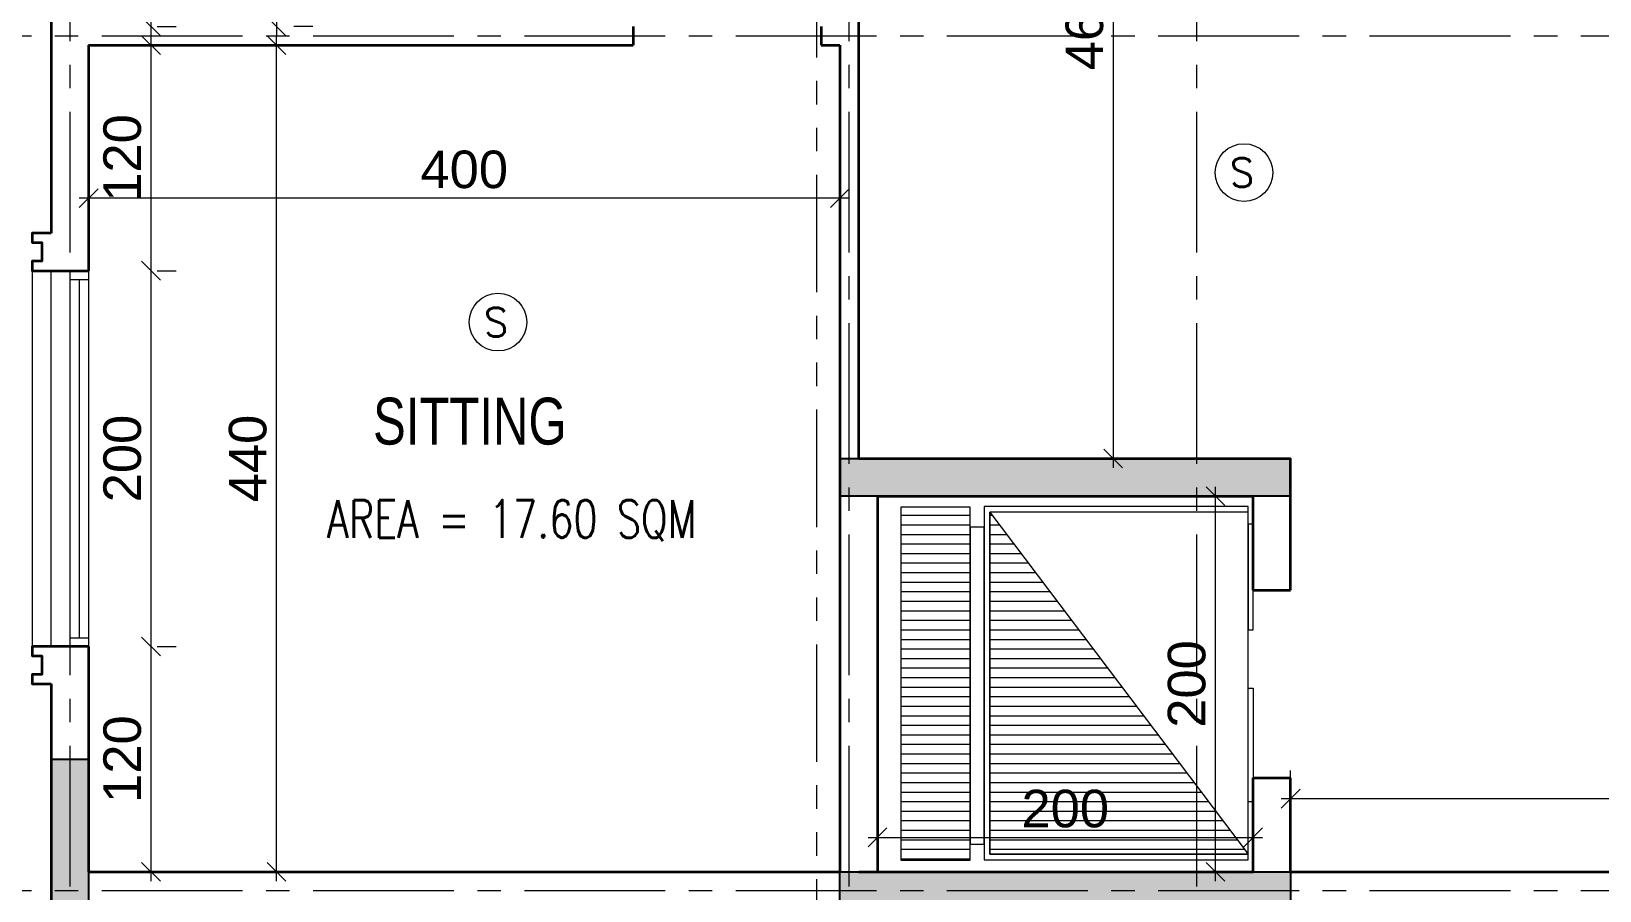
# Model space of a CAD drawing. Header units: millimetres. Extents: x -11627 to -10952, y 10244 to 10588.
# Drawn here: x -11252.57 to -11244.22, y 10461.13 to 10465.7 of the extents above; entities that cross this region are included whole.
import ezdxf

# ---------------------------------------------------------------- set-up
doc = ezdxf.new("R2010")
doc.units = ezdxf.units.MM
doc.header["$PDMODE"] = 35
for name, pattern in [('DOT', [0.25, 0, -0.25]), ('GROUND FLOOR XREF - option 3$0$FATHER FR$0$CENTER2', [1.125, 0.75, -0.125, 0.125, -0.125]), ('PHANTOM2', [1.25, 0.625, -0.125, 0.125, -0.125, 0.125, -0.125])]:
    doc.linetypes.add(name, pattern=pattern)
doc.layers.get('0').update_dxf_attribs({"lineweight": 5})
doc.layers.get('DEFPOINTS').update_dxf_attribs({"lineweight": 5})
for name, color, linetype, lineweight in [('A-AXIS LINE', 8, 'GROUND FLOOR XREF - option 3$0$FATHER FR$0$CENTER2', 0), ('A-GEN DIMS INTERNAL', 86, 'Continuous', 5), ('A-TEXT', 3, 'Continuous', 13), ('DIM IN', 191, 'Continuous', 5), ('DOORS', 30, 'Continuous', 9), ('FIRE', 2, 'Continuous', 5), ('HATCH', 8, 'Continuous', 0), ('S-COL HATCH', 5, 'Continuous', 15), ('SECTION', 3, 'PHANTOM2', 5), ('text1', 32, 'Continuous', 9), ('WALLS', 4, 'Continuous', 35), ('Window', 57, 'Continuous', 13)]:
    doc.layers.add(name, color=color, linetype=linetype, lineweight=lineweight)
for name, color, linetype in [('A-SECTION LINE', 230, 'GROUND FLOOR XREF - option 3$0$FATHER FR$0$CENTER2'), ('CivilDefense', 2, 'Continuous'), ('col1', 6, 'Continuous')]:
    doc.layers.add(name, color=color, linetype=linetype)
doc.styles.add('GROUND FLOOR XREF - option 3$0$STYLE1', font='arial.ttf', dxfattribs={"height": 0.2})
doc.styles.add('ROMANS', font='romans.shx', dxfattribs={"width": 0.85})
doc.styles.add('SIMPLEX', font='romans.shx', dxfattribs={"width": 0.75})
doc.dimstyles.new('DIM 100', dxfattribs={"dimtxt": 0.2, "dimasz": 0.1, "dimexe": 0.15, "dimexo": 0.2, "dimgap": 0.05, "dimtad": 1, "dimdec": 0, "dimlfac": 100, "dimzin": 1, "dimdsep": 46, "dimtxsty": 'GROUND FLOOR XREF - option 3$0$STYLE1', "dimblk": 'OBLIQUE', "dimcen": 0.02, "dimdle": 0.05, "dimclrd": 256, "dimclre": 6, "dimclrt": 3, "dimadec": 1, "dimazin": 0, "dimtfac": 0.9, "dimtdec": 0, "dimtix": 1, "dimtofl": 0, "dimtmove": 2, "dimatfit": 3, "dimldrblk": 'ARCHTICK', "dimfxl": 1, "dimtolj": 1, "dimtzin": 12, "dimlwd": -1, "dimlwe": -1, "dimarcsym": 0})
pattern_1 = [(180, (69.33791, -1e-11), (-3e-18, -0.0508), [])]

# ---------------------------------------------------------------- blocks, each defined once
blk = doc.blocks.new('_Oblique')
at = {"color": 0, "linetype": 'ByBlock', "lineweight": -2}
blk.add_line((-0.5, -0.5), (0.5, 0.5), dxfattribs=at)
blk = doc.blocks.new('*D1121')
at = {"layer": 'A-GEN DIMS INTERNAL', "color": 6, "linetype": 'DOT', "transparency": 16777216}
for p, q in [((-11252.2682, 10464.9468), (-11252.2682, 10464.6615)), ((-11248.2682, 10464.9468), (-11248.2682, 10464.6615))]:
    blk.add_line(p, q, dxfattribs=at)
at = {"layer": 'A-GEN DIMS INTERNAL', "transparency": 16777216}
blk.add_line((-11248.2182, 10464.8115), (-11252.3182, 10464.8115), dxfattribs=at)
at = {"layer": 'DEFPOINTS', "color": 0, "transparency": 16777216}
for p in [(-11252.2682, 10465.1468), (-11248.2682, 10465.1468), (-11252.2682, 10464.8115)]:
    blk.add_point(p, dxfattribs=at)
at = {"layer": 'A-GEN DIMS INTERNAL', "transparency": 16777216, "xscale": 0.1, "yscale": 0.1, "zscale": 0.1, "rotation": 180}
blk.add_blockref('_Oblique', (-11252.2682, 10464.8115), dxfattribs=at)
at = {"layer": 'A-GEN DIMS INTERNAL', "transparency": 16777216, "xscale": 0.1, "yscale": 0.1, "zscale": 0.1}
blk.add_blockref('_Oblique', (-11248.2682, 10464.8115), dxfattribs=at)
at = {"layer": 'A-GEN DIMS INTERNAL', "color": 3, "transparency": 16777216, "insert": (-11250.2682, 10464.9636), "char_height": 0.2, "attachment_point": 5, "style": 'GROUND FLOOR XREF - option 3$0$STYLE1'}
blk.add_mtext('\\A1;400', dxfattribs=at)
blk = doc.blocks.new('_ArchTick')
at = {"color": 0, "linetype": 'ByBlock', "const_width": 0.15}
blk.add_lwpolyline([(-0.5, -0.5), (0.5, 0.5)], dxfattribs=at)
blk = doc.blocks.new('*D1122')
at = {"layer": 'A-GEN DIMS INTERNAL', "transparency": 16777216}
blk.add_line((-11251.2682, 10467.5756), (-11251.2682, 10465.6756), dxfattribs=at)
at = {"layer": 'A-GEN DIMS INTERNAL', "color": 6, "linetype": 'DOT', "transparency": 16777216}
for p, q in [((-11251.0752, 10467.5256), (-11251.4182, 10467.5256)), ((-11251.0752, 10465.7256), (-11251.4182, 10465.7256))]:
    blk.add_line(p, q, dxfattribs=at)
at = {"layer": 'DEFPOINTS', "color": 0, "transparency": 16777216}
for p in [(-11250.8752, 10467.5256), (-11251.2682, 10465.7256), (-11250.8752, 10465.7256)]:
    blk.add_point(p, dxfattribs=at)
at = {"layer": 'A-GEN DIMS INTERNAL', "transparency": 16777216, "xscale": 0.1, "yscale": 0.1, "zscale": 0.1}
for p, rotation in [((-11251.2682, 10467.5256), 90), ((-11251.2682, 10465.7256), 270)]:
    blk.add_blockref('_Oblique', p, dxfattribs=dict(at, rotation=rotation))
at = {"layer": 'A-GEN DIMS INTERNAL', "color": 3, "transparency": 16777216, "insert": (-11251.4203, 10466.6256), "char_height": 0.2, "attachment_point": 5, "rotation": 90, "style": 'GROUND FLOOR XREF - option 3$0$STYLE1'}
blk.add_mtext('\\A1;180', dxfattribs=at)
blk = doc.blocks.new('*D1133')
at = {"layer": 'A-GEN DIMS INTERNAL', "transparency": 16777216}
blk.add_line((-11251.9363, 10466.3756), (-11251.9363, 10465.6756), dxfattribs=at)
at = {"layer": 'A-GEN DIMS INTERNAL', "color": 6, "linetype": 'DOT', "transparency": 16777216}
for p, q in [((-11251.9028, 10466.3256), (-11251.7863, 10466.3256)), ((-11251.9028, 10465.7256), (-11251.7863, 10465.7256))]:
    blk.add_line(p, q, dxfattribs=at)
at = {"layer": 'DEFPOINTS', "color": 0, "transparency": 16777216}
for p in [(-11252.1028, 10466.3256), (-11252.1028, 10465.7256), (-11251.9363, 10465.7256)]:
    blk.add_point(p, dxfattribs=at)
at = {"layer": 'A-GEN DIMS INTERNAL', "transparency": 16777216, "xscale": 0.1, "yscale": 0.1, "zscale": 0.1}
for p, rotation in [((-11251.9363, 10466.3256), 90), ((-11251.9363, 10465.7256), 270)]:
    blk.add_blockref('_Oblique', p, dxfattribs=dict(at, rotation=rotation))
at = {"layer": 'A-GEN DIMS INTERNAL', "color": 3, "transparency": 16777216, "insert": (-11252.0884, 10466.0256), "char_height": 0.2, "attachment_point": 5, "rotation": 90, "style": 'GROUND FLOOR XREF - option 3$0$STYLE1'}
blk.add_mtext('\\A1;60', dxfattribs=at)
blk = doc.blocks.new('*D1134')
at = {"layer": 'A-GEN DIMS INTERNAL', "transparency": 16777216}
blk.add_line((-11251.9363, 10465.6756), (-11251.9363, 10464.3756), dxfattribs=at)
at = {"layer": 'A-GEN DIMS INTERNAL', "color": 6, "linetype": 'DOT', "transparency": 16777216}
for p, q in [((-11251.9028, 10465.6256), (-11251.7863, 10465.6256)), ((-11251.9028, 10464.4256), (-11251.7863, 10464.4256))]:
    blk.add_line(p, q, dxfattribs=at)
at = {"layer": 'DEFPOINTS', "color": 0, "transparency": 16777216}
for p in [(-11252.1028, 10465.6256), (-11252.1028, 10464.4256), (-11251.9363, 10464.4256)]:
    blk.add_point(p, dxfattribs=at)
at = {"layer": 'A-GEN DIMS INTERNAL', "transparency": 16777216, "xscale": 0.1, "yscale": 0.1, "zscale": 0.1}
for p, rotation in [((-11251.9363, 10465.6256), 90), ((-11251.9363, 10464.4256), 270)]:
    blk.add_blockref('_Oblique', p, dxfattribs=dict(at, rotation=rotation))
at = {"layer": 'A-GEN DIMS INTERNAL', "color": 3, "transparency": 16777216, "insert": (-11252.0884, 10465.0256), "char_height": 0.2, "attachment_point": 5, "rotation": 90, "style": 'GROUND FLOOR XREF - option 3$0$STYLE1'}
blk.add_mtext('\\A1;120', dxfattribs=at)
blk = doc.blocks.new('*D1135')
at = {"layer": 'A-GEN DIMS INTERNAL', "transparency": 16777216}
blk.add_line((-11251.9363, 10464.4756), (-11251.9363, 10462.3756), dxfattribs=at)
at = {"layer": 'A-GEN DIMS INTERNAL', "color": 6, "linetype": 'DOT', "transparency": 16777216}
for p, q in [((-11251.9028, 10464.4256), (-11251.7863, 10464.4256)), ((-11251.9028, 10462.4256), (-11251.7863, 10462.4256))]:
    blk.add_line(p, q, dxfattribs=at)
at = {"layer": 'DEFPOINTS', "color": 0, "transparency": 16777216}
for p in [(-11252.1028, 10464.4256), (-11252.1028, 10462.4256), (-11251.9363, 10462.4256)]:
    blk.add_point(p, dxfattribs=at)
at = {"layer": 'A-GEN DIMS INTERNAL', "transparency": 16777216, "xscale": 0.1, "yscale": 0.1, "zscale": 0.1}
for p, rotation in [((-11251.9363, 10464.4256), 90), ((-11251.9363, 10462.4256), 270)]:
    blk.add_blockref('_Oblique', p, dxfattribs=dict(at, rotation=rotation))
at = {"layer": 'A-GEN DIMS INTERNAL', "color": 3, "transparency": 16777216, "insert": (-11252.0884, 10463.4256), "char_height": 0.2, "attachment_point": 5, "rotation": 90, "style": 'GROUND FLOOR XREF - option 3$0$STYLE1'}
blk.add_mtext('\\A1;200', dxfattribs=at)
blk = doc.blocks.new('*D1137')
at = {"layer": 'A-GEN DIMS INTERNAL', "transparency": 16777216}
blk.add_line((-11251.2682, 10461.1756), (-11251.2682, 10465.6756), dxfattribs=at)
at = {"layer": 'A-GEN DIMS INTERNAL', "color": 6, "linetype": 'DOT', "transparency": 16777216}
for p, q in [((-11252.0682, 10465.6256), (-11251.1182, 10465.6256)), ((-11251.8506, 10461.2256), (-11251.1182, 10461.2256))]:
    blk.add_line(p, q, dxfattribs=at)
at = {"layer": 'DEFPOINTS', "color": 0, "transparency": 16777216}
for p in [(-11252.2682, 10465.6256), (-11251.2682, 10465.6256), (-11252.0506, 10461.2256)]:
    blk.add_point(p, dxfattribs=at)
at = {"layer": 'A-GEN DIMS INTERNAL', "transparency": 16777216, "xscale": 0.1, "yscale": 0.1, "zscale": 0.1}
for p, rotation in [((-11251.2682, 10465.6256), 90), ((-11251.2682, 10461.2256), 270)]:
    blk.add_blockref('_Oblique', p, dxfattribs=dict(at, rotation=rotation))
at = {"layer": 'A-GEN DIMS INTERNAL', "color": 3, "transparency": 16777216, "insert": (-11251.4203, 10463.4256), "char_height": 0.2, "attachment_point": 5, "rotation": 90, "style": 'GROUND FLOOR XREF - option 3$0$STYLE1'}
blk.add_mtext('\\A1;440', dxfattribs=at)
blk = doc.blocks.new('*D1144')
at = {"layer": 'A-GEN DIMS INTERNAL', "color": 6, "linetype": 'DOT', "transparency": 16777216}
for p, q in [((-11248.1682, 10461.0216), (-11248.1682, 10460.5212)), ((-11246.1682, 10461.0216), (-11246.1682, 10460.5212))]:
    blk.add_line(p, q, dxfattribs=at)
at = {"layer": 'A-GEN DIMS INTERNAL', "transparency": 16777216}
blk.add_line((-11246.1182, 10460.6712), (-11248.2182, 10460.6712), dxfattribs=at)
at = {"layer": 'DEFPOINTS', "color": 0, "transparency": 16777216}
for p in [(-11248.1682, 10461.2216), (-11246.1682, 10461.2216), (-11248.1682, 10460.6712)]:
    blk.add_point(p, dxfattribs=at)
at = {"layer": 'A-GEN DIMS INTERNAL', "transparency": 16777216, "xscale": 0.1, "yscale": 0.1, "zscale": 0.1, "rotation": 180}
blk.add_blockref('_Oblique', (-11248.1682, 10460.6712), dxfattribs=at)
at = {"layer": 'A-GEN DIMS INTERNAL', "transparency": 16777216, "xscale": 0.1, "yscale": 0.1, "zscale": 0.1}
blk.add_blockref('_Oblique', (-11246.1682, 10460.6712), dxfattribs=at)
at = {"layer": 'A-GEN DIMS INTERNAL', "color": 3, "transparency": 16777216, "insert": (-11247.1682, 10460.8233), "char_height": 0.2, "attachment_point": 5, "style": 'GROUND FLOOR XREF - option 3$0$STYLE1'}
blk.add_mtext('\\A1;200', dxfattribs=at)
blk = doc.blocks.new('*D1146')
at = {"layer": 'A-GEN DIMS INTERNAL', "transparency": 16777216}
blk.add_line((-11251.9363, 10462.4756), (-11251.9363, 10461.1756), dxfattribs=at)
at = {"layer": 'A-GEN DIMS INTERNAL', "color": 6, "linetype": 'DOT', "transparency": 16777216}
for p, q in [((-11251.9028, 10462.4256), (-11251.7863, 10462.4256)), ((-11251.9028, 10461.2256), (-11251.7863, 10461.2256))]:
    blk.add_line(p, q, dxfattribs=at)
at = {"layer": 'DEFPOINTS', "color": 0, "transparency": 16777216}
for p in [(-11252.1028, 10462.4256), (-11252.1028, 10461.2256), (-11251.9363, 10461.2256)]:
    blk.add_point(p, dxfattribs=at)
at = {"layer": 'A-GEN DIMS INTERNAL', "transparency": 16777216, "xscale": 0.1, "yscale": 0.1, "zscale": 0.1}
for p, rotation in [((-11251.9363, 10462.4256), 90), ((-11251.9363, 10461.2256), 270)]:
    blk.add_blockref('_Oblique', p, dxfattribs=dict(at, rotation=rotation))
at = {"layer": 'A-GEN DIMS INTERNAL', "color": 3, "transparency": 16777216, "insert": (-11252.0884, 10461.8256), "char_height": 0.2, "attachment_point": 5, "rotation": 90, "style": 'GROUND FLOOR XREF - option 3$0$STYLE1'}
blk.add_mtext('\\A1;120', dxfattribs=at)
blk = doc.blocks.new('TGTGTGTGTGTGTG')
at = {"layer": 'A-AXIS LINE'}
for p, q in [((-11396.1867, 10474.272), (-11396.1867, 10449.6118)), ((-11392.0385, 10474.272), (-11392.0385, 10449.6118)), ((-11390.1885, 10474.272), (-11390.1885, 10449.6118)), ((-11398.2667, 10465.6756), (-11373.8915, 10465.6756)), ((-11398.2667, 10461.1256), (-11373.8915, 10461.1256))]:
    blk.add_line(p, q, dxfattribs=at)
blk = doc.blocks.new('1220')
at = {"layer": 'SECTION'}
blk.add_line((-11265.1899, 10179.0612), (-11265.1899, 10204.6405), dxfattribs=at)
blk = doc.blocks.new('*D1212')
at = {"layer": 'A-GEN DIMS INTERNAL', "color": 6, "linetype": 'DOT', "transparency": 16777216}
for p, q in [((-11245.8682, 10461.6854), (-11245.8682, 10461.7649)), ((-11239.7682, 10461.5502), (-11239.7682, 10461.7649))]:
    blk.add_line(p, q, dxfattribs=at)
at = {"layer": 'A-GEN DIMS INTERNAL', "transparency": 16777216}
blk.add_line((-11239.7182, 10461.6149), (-11245.9182, 10461.6149), dxfattribs=at)
at = {"layer": 'DEFPOINTS', "color": 0, "transparency": 16777216}
for p in [(-11245.8682, 10461.6149), (-11245.8682, 10461.4854), (-11239.7682, 10461.3502)]:
    blk.add_point(p, dxfattribs=at)
at = {"layer": 'A-GEN DIMS INTERNAL', "transparency": 16777216, "xscale": 0.1, "yscale": 0.1, "zscale": 0.1, "rotation": 180}
blk.add_blockref('_Oblique', (-11245.8682, 10461.6149), dxfattribs=at)
at = {"layer": 'A-GEN DIMS INTERNAL', "transparency": 16777216, "xscale": 0.1, "yscale": 0.1, "zscale": 0.1}
blk.add_blockref('_Oblique', (-11239.7682, 10461.6149), dxfattribs=at)
at = {"layer": 'A-GEN DIMS INTERNAL', "color": 3, "transparency": 16777216, "insert": (-11242.8182, 10461.767), "char_height": 0.2, "attachment_point": 5, "style": 'GROUND FLOOR XREF - option 3$0$STYLE1'}
blk.add_mtext('\\A1;610', dxfattribs=at)
blk = doc.blocks.new('*D1213')
at = {"layer": 'A-GEN DIMS INTERNAL', "transparency": 16777216}
blk.add_line((-11246.8133, 10468.0756), (-11246.8133, 10463.3756), dxfattribs=at)
at = {"layer": 'A-GEN DIMS INTERNAL', "color": 6, "linetype": 'DOT', "transparency": 16777216}
for p, q in [((-11246.705, 10468.0256), (-11246.6633, 10468.0256)), ((-11246.6991, 10463.4256), (-11246.9633, 10463.4256))]:
    blk.add_line(p, q, dxfattribs=at)
at = {"layer": 'DEFPOINTS', "color": 0, "transparency": 16777216}
for p in [(-11246.905, 10468.0256), (-11246.8133, 10463.4256), (-11246.4991, 10463.4256)]:
    blk.add_point(p, dxfattribs=at)
at = {"layer": 'A-GEN DIMS INTERNAL', "transparency": 16777216, "xscale": 0.1, "yscale": 0.1, "zscale": 0.1}
for p, rotation in [((-11246.8133, 10468.0256), 90), ((-11246.8133, 10463.4256), 270)]:
    blk.add_blockref('_Oblique', p, dxfattribs=dict(at, rotation=rotation))
at = {"layer": 'A-GEN DIMS INTERNAL', "color": 3, "transparency": 16777216, "insert": (-11246.9654, 10465.7256), "char_height": 0.2, "attachment_point": 5, "rotation": 90, "style": 'GROUND FLOOR XREF - option 3$0$STYLE1'}
blk.add_mtext('\\A1;460', dxfattribs=at)
blk = doc.blocks.new('*D1214')
at = {"layer": 'A-GEN DIMS INTERNAL', "color": 6, "linetype": 'DOT', "transparency": 16777216}
for p, q in [((-11248.0682, 10461.4256), (-11248.0682, 10461.559)), ((-11246.0682, 10461.4256), (-11246.0682, 10461.559))]:
    blk.add_line(p, q, dxfattribs=at)
at = {"layer": 'A-GEN DIMS INTERNAL', "transparency": 16777216}
blk.add_line((-11248.1182, 10461.409), (-11246.0182, 10461.409), dxfattribs=at)
at = {"layer": 'DEFPOINTS', "color": 0, "transparency": 16777216}
for p in [(-11246.0682, 10461.409), (-11248.0682, 10461.2256), (-11246.0682, 10461.2256)]:
    blk.add_point(p, dxfattribs=at)
at = {"layer": 'A-GEN DIMS INTERNAL', "transparency": 16777216, "xscale": 0.1, "yscale": 0.1, "zscale": 0.1, "rotation": 180}
blk.add_blockref('_Oblique', (-11248.0682, 10461.409), dxfattribs=at)
at = {"layer": 'A-GEN DIMS INTERNAL', "transparency": 16777216, "xscale": 0.1, "yscale": 0.1, "zscale": 0.1}
blk.add_blockref('_Oblique', (-11246.0682, 10461.409), dxfattribs=at)
at = {"layer": 'A-GEN DIMS INTERNAL', "color": 3, "transparency": 16777216, "insert": (-11247.0682, 10461.5611), "char_height": 0.2, "attachment_point": 5, "style": 'GROUND FLOOR XREF - option 3$0$STYLE1'}
blk.add_mtext('\\A1;200', dxfattribs=at)
blk = doc.blocks.new('*D1215')
at = {"layer": 'A-GEN DIMS INTERNAL', "color": 6, "linetype": 'DOT', "transparency": 16777216}
for p, q in [((-11246.3235, 10463.2256), (-11246.4187, 10463.2256)), ((-11246.3235, 10461.2256), (-11246.4187, 10461.2256))]:
    blk.add_line(p, q, dxfattribs=at)
at = {"layer": 'A-GEN DIMS INTERNAL', "transparency": 16777216}
blk.add_line((-11246.2687, 10461.1756), (-11246.2687, 10463.2756), dxfattribs=at)
at = {"layer": 'DEFPOINTS', "color": 0, "transparency": 16777216}
for p in [(-11246.2687, 10463.2256), (-11246.1235, 10463.2256), (-11246.1235, 10461.2256)]:
    blk.add_point(p, dxfattribs=at)
at = {"layer": 'A-GEN DIMS INTERNAL', "transparency": 16777216, "xscale": 0.1, "yscale": 0.1, "zscale": 0.1}
for p, rotation in [((-11246.2687, 10463.2256), 90), ((-11246.2687, 10461.2256), 270)]:
    blk.add_blockref('_Oblique', p, dxfattribs=dict(at, rotation=rotation))
at = {"layer": 'A-GEN DIMS INTERNAL', "color": 3, "transparency": 16777216, "insert": (-11246.4208, 10462.2256), "char_height": 0.2, "attachment_point": 5, "rotation": 90, "style": 'GROUND FLOOR XREF - option 3$0$STYLE1'}
blk.add_mtext('\\A1;200', dxfattribs=at)
blk = doc.blocks.new('trcol')
at = {"layer": 'S-COL HATCH', "linetype": 'Continuous'}
h = blk.add_hatch(color=256, dxfattribs=at)
h.dxf.hatch_style = 1
h.paths.add_polyline_path([(124.5299, -14.7637), (124.5299, -14.5637), (126.9299, -14.5637), (126.9299, -14.7637)])
h = blk.add_hatch(color=256, dxfattribs=at)
h.dxf.hatch_style = 1
h.paths.add_polyline_path([(120.3299, -16.1637), (120.5299, -16.1637), (120.5299, -16.9637), (120.3299, -16.9637)])
h = blk.add_hatch(color=256, dxfattribs=at)
h.dxf.hatch_style = 1
h.paths.add_polyline_path([(124.5299, -16.9637), (124.5299, -16.7637), (126.9299, -16.7637), (126.9299, -16.9637)])
at = {"layer": 'col1'}
for points in [[(124.5299, -14.7637), (124.5299, -14.5637), (126.9299, -14.5637), (126.9299, -14.7637)], [(120.3299, -16.1637), (120.5299, -16.1637), (120.5299, -16.9637), (120.3299, -16.9637)], [(124.5299, -16.9637), (124.5299, -16.7637), (126.9299, -16.7637), (126.9299, -16.9637)]]:
    blk.add_lwpolyline(points, close=True, dxfattribs=at)

msp = doc.modelspace()

# ---------------------------------------------------------------- hatches: boundary and pattern name
at = {"layer": 'HATCH'}
h = msp.add_hatch(dxfattribs=at)
h.set_pattern_fill('ANSI31', color=256, scale=0.016, angle=135)
h.set_pattern_definition(pattern_1)
h.paths.add_polyline_path([(-11247.5739, 10463.1673), (-11247.9446, 10463.1673), (-11247.9446, 10461.2877), (-11247.5739, 10461.2877)])
h = msp.add_hatch(dxfattribs=at)
h.set_pattern_fill('ANSI31', color=256, scale=0.016, angle=135)
h.set_pattern_definition(pattern_1)
h.paths.add_polyline_path([(-11247.4706, 10463.1399), (-11246.0941, 10461.3188), (-11247.4706, 10461.3188)])

# ---------------------------------------------------------------- linework, layer by layer
at = {"layer": 'DOORS'}
for points in [[(-11246.0682, 10463.0764), (-11246.0941, 10463.0764), (-11246.0941, 10462.5137), (-11246.0682, 10462.5137)], [(-11246.0682, 10461.5982), (-11246.0941, 10461.5982), (-11246.0941, 10462.2029), (-11246.0682, 10462.2029)]]:
    msp.add_lwpolyline(points, close=True, dxfattribs=at)
at = {"layer": 'FIRE'}
for centre in [(-11246.1168, 10464.9479), (-11250.0886, 10464.1517)]:
    msp.add_circle(centre, 0.1535, dxfattribs=at)
at = {"layer": 'WALLS'}
for p, q in [((-11248.1682, 10463.4256), (-11248.1682, 10466.5252)), ((-11252.4682, 10466.3256), (-11252.4682, 10464.6256)), ((-11249.3682, 10465.7256), (-11249.3682, 10465.6256)), ((-11248.3682, 10465.7256), (-11248.3682, 10465.6256)), ((-11252.2682, 10465.6256), (-11252.2682, 10464.4256)), ((-11252.2682, 10465.6256), (-11249.6682, 10465.6256)), ((-11249.6682, 10465.6256), (-11249.3682, 10465.6256)), ((-11248.3682, 10465.6256), (-11248.2682, 10465.6256)), ((-11248.2682, 10465.6256), (-11248.2682, 10461.2256)), ((-11252.4682, 10464.4256), (-11252.2682, 10464.4256)), ((-11248.1682, 10463.4256), (-11245.8682, 10463.4256)), ((-11245.8682, 10462.7256), (-11245.8682, 10463.4256)), ((-11248.0682, 10463.2256), (-11248.0682, 10461.2256)), ((-11248.0682, 10463.2256), (-11246.0682, 10463.2256)), ((-11246.0682, 10462.7256), (-11246.0682, 10463.2256)), ((-11246.0682, 10462.7256), (-11245.8682, 10462.7256)), ((-11252.2682, 10462.4256), (-11252.4682, 10462.4256)), ((-11252.2682, 10462.4256), (-11252.2682, 10461.2256)), ((-11252.4682, 10462.2256), (-11252.4682, 10461.0256)), ((-11246.0682, 10461.2256), (-11246.0682, 10461.7256)), ((-11246.0682, 10461.7256), (-11245.8682, 10461.7256)), ((-11245.8682, 10461.2256), (-11245.8682, 10461.7256)), ((-11252.2682, 10461.2256), (-11248.2682, 10461.2256)), ((-11248.1682, 10461.2256), (-11246.0682, 10461.2256)), ((-11248.0682, 10461.2256), (-11246.0682, 10461.2256)), ((-11245.8682, 10461.2256), (-11243.1182, 10461.2256))]:
    msp.add_line(p, q, dxfattribs=at)
at = {"layer": 'WALLS', "color": 8, "lineweight": 0}
msp.add_line((-11247.4706, 10463.1399), (-11246.0941, 10461.3188), dxfattribs=at)
at = {"layer": 'WALLS'}
for points in [[(-11252.4682, 10464.6256), (-11252.5682, 10464.6256), (-11252.5682, 10464.5756), (-11252.5182, 10464.5756), (-11252.5182, 10464.4756), (-11252.5682, 10464.4756), (-11252.5682, 10464.4256), (-11252.4682, 10464.4256)], [(-11252.4682, 10462.4256), (-11252.5682, 10462.4256), (-11252.5682, 10462.3756), (-11252.5182, 10462.3756), (-11252.5182, 10462.2756), (-11252.5682, 10462.2756), (-11252.5682, 10462.2256), (-11252.4682, 10462.2256)]]:
    msp.add_lwpolyline(points, dxfattribs=at)
at = {"layer": 'WALLS', "color": 8, "lineweight": 0}
for points in [[(-11247.5739, 10463.1673), (-11247.9446, 10463.1673), (-11247.9446, 10461.2877), (-11247.5739, 10461.2877)], [(-11246.0941, 10463.1699), (-11247.5006, 10463.1699), (-11247.5006, 10461.2888), (-11246.0941, 10461.2888)], [(-11246.0941, 10463.1399), (-11247.4706, 10463.1399), (-11247.4706, 10461.3188), (-11246.0941, 10461.3188)], [(-11247.4706, 10463.1399), (-11246.0941, 10461.3188), (-11247.4706, 10461.3188)], [(-11247.5006, 10463.0596), (-11247.5739, 10463.0596), (-11247.5739, 10461.3726), (-11247.5006, 10461.3726)]]:
    msp.add_lwpolyline(points, close=True, dxfattribs=at)
at = {"layer": 'Window'}
for p, q in [((-11252.5682, 10464.4256), (-11252.5682, 10462.4256)), ((-11252.4682, 10462.4256), (-11252.4682, 10464.4256)), ((-11252.3682, 10464.4256), (-11252.3682, 10462.4256)), ((-11252.3682, 10464.379), (-11252.2682, 10464.379)), ((-11252.3182, 10464.379), (-11252.3182, 10462.471)), ((-11252.2682, 10464.4256), (-11252.2682, 10462.4256)), ((-11252.3682, 10462.471), (-11252.2682, 10462.471))]:
    msp.add_line(p, q, dxfattribs=at)

# ---------------------------------------------------------------- block references
msp.add_blockref('trcol', (-11372.798, 10477.9893))
at = {"layer": 'A-SECTION LINE'}
msp.add_blockref('1220', (16.7982, 270.2499), dxfattribs=at)
at = {"layer": 'DIM IN'}
msp.add_blockref('TGTGTGTGTGTGTG', (143.8186, 0), dxfattribs=at)

# ---------------------------------------------------------------- texts
at = {"layer": 'A-TEXT', "style": 'GROUND FLOOR XREF - option 3$0$STYLE1', "width": 0.75}
msp.add_text('SITTING', height=0.24942, dxfattribs=at).set_placement((-11250.7539, 10463.5001))
at = {"layer": 'CivilDefense', "style": 'ROMANS'}
for p in [(-11246.1927, 10464.8721), (-11250.1645, 10464.0758)]:
    msp.add_text('S', height=0.1525, dxfattribs=at).set_placement(p)
at = {"layer": 'text1', "style": 'SIMPLEX', "width": 0.75}
msp.add_text('AREA = 17.60 SQM', height=0.2, dxfattribs=at).set_placement((-11250.9985, 10463.0044))

# ---------------------------------------------------------------- dimensions: what is measured, and where the dimension line sits
at = {"layer": 'A-GEN DIMS INTERNAL'}
for base, p1, p2, angle, picture, middle in [((-11246.8133, 10463.4256), (-11246.905, 10468.0256), (-11246.4991, 10463.4256), 90, '*D1213', (-11246.9654, 10465.7256)), ((-11251.2682, 10465.7256), (-11250.8752, 10467.5256), (-11250.8752, 10465.7256), 270, '*D1122', (-11251.4203, 10466.6256)), ((-11251.9363, 10465.7256), (-11252.1028, 10466.3256), (-11252.1028, 10465.7256), 90, '*D1133', (-11252.0884, 10466.0256)), ((-11251.2682, 10465.6256), (-11252.0506, 10461.2256), (-11252.2682, 10465.6256), 90, '*D1137', (-11251.4203, 10463.4256)), ((-11251.9363, 10464.4256), (-11252.1028, 10465.6256), (-11252.1028, 10464.4256), 90, '*D1134', (-11252.0884, 10465.0256)), ((-11252.2682, 10464.8115), (-11248.2682, 10465.1468), (-11252.2682, 10465.1468), 180, '*D1121', (-11250.2682, 10464.9636)), ((-11251.9363, 10462.4256), (-11252.1028, 10464.4256), (-11252.1028, 10462.4256), 90, '*D1135', (-11252.0884, 10463.4256)), ((-11246.2687, 10463.2256), (-11246.1235, 10461.2256), (-11246.1235, 10463.2256), 90, '*D1215', (-11246.4208, 10462.2256)), ((-11251.9363, 10461.2256), (-11252.1028, 10462.4256), (-11252.1028, 10461.2256), 90, '*D1146', (-11252.0884, 10461.8256)), ((-11248.1682, 10460.6712), (-11246.1682, 10461.2216), (-11248.1682, 10461.2216), 180, '*D1144', (-11247.1682, 10460.8233))]:
    dim = msp.add_linear_dim(base=base, p1=p1, p2=p2, angle=angle, dimstyle='DIM 100', dxfattribs=at)
    dim.commit()
    dim.dimension.update_dxf_attribs({"geometry": picture, "text_midpoint": middle})
for base, p1, p2, picture, middle in [((-11245.8682, 10461.6149), (-11239.7682, 10461.3502), (-11245.8682, 10461.4854), '*D1212', (-11242.8182, 10461.767)), ((-11246.0682, 10461.409), (-11248.0682, 10461.2256), (-11246.0682, 10461.2256), '*D1214', (-11247.0682, 10461.5611))]:
    dim = msp.add_linear_dim(base=base, p1=p1, p2=p2, dimstyle='DIM 100', dxfattribs=at)
    dim.commit()
    dim.dimension.update_dxf_attribs({"geometry": picture, "text_midpoint": middle})

doc.saveas('drawing.dxf')
